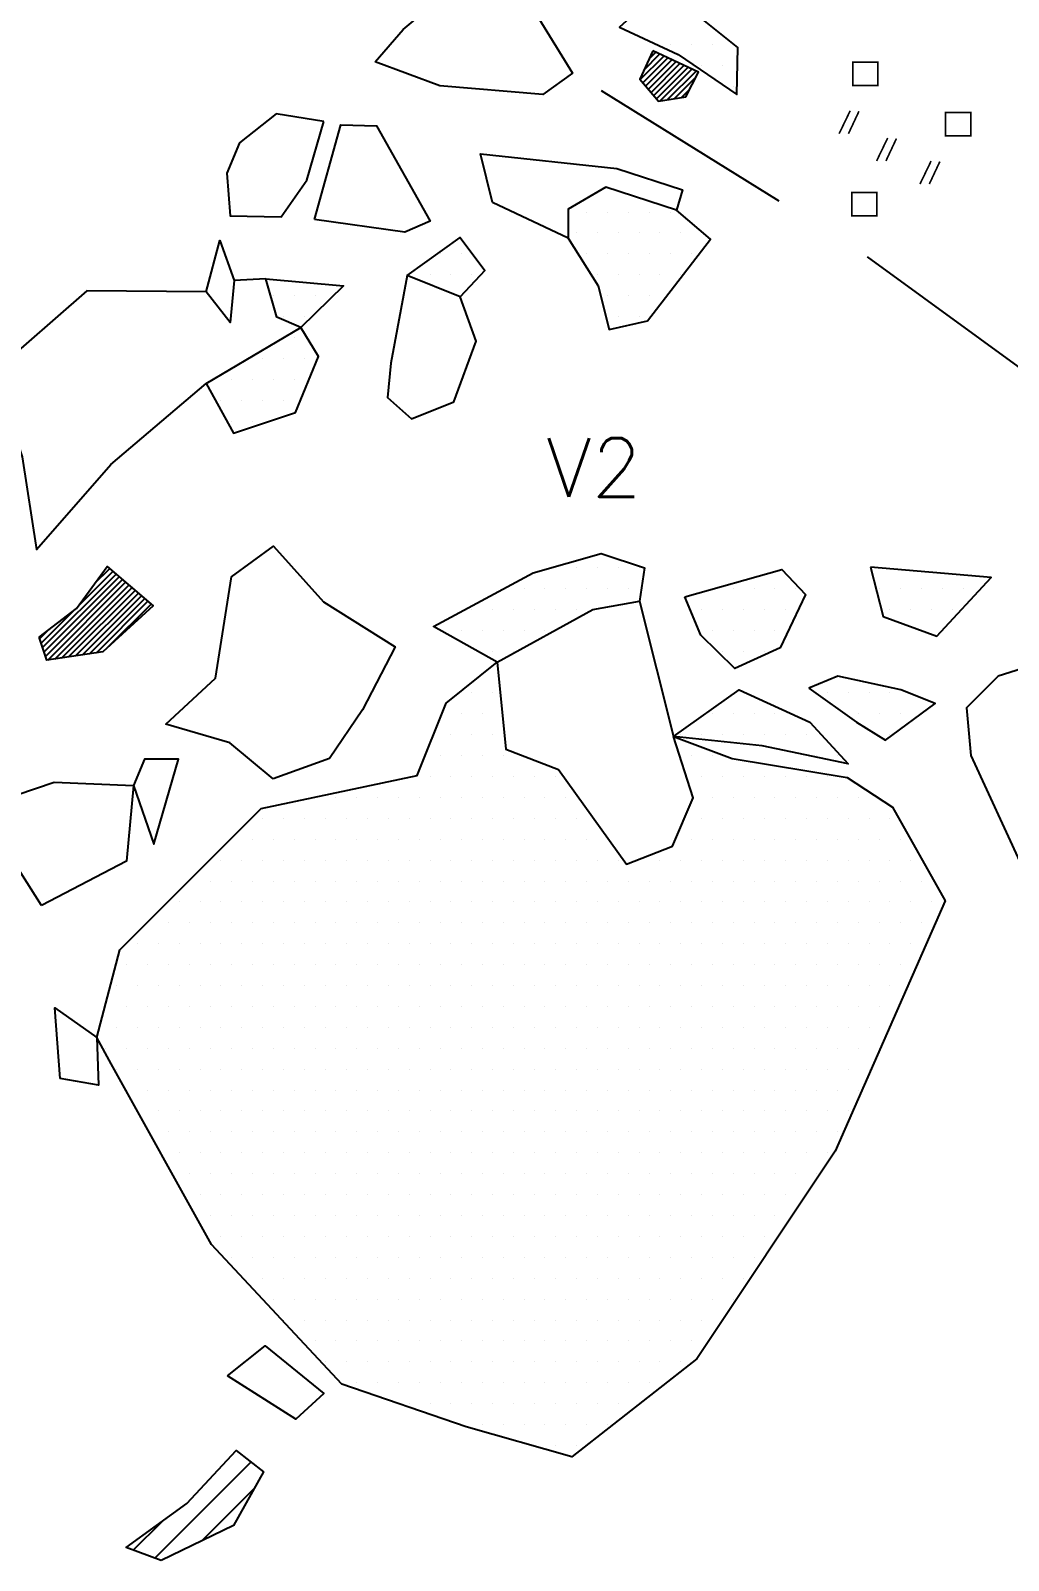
# Model space of a CAD drawing. Header units: metres. Extents: x 383 to 538, y -1922 to -1510.
# Drawn here: x 426.7 to 485.2, y -1920.6 to -1829.1 of the extents above; entities that cross this region are included whole.
import ezdxf

# ---------------------------------------------------------------- set-up
doc = ezdxf.new("R2010")
doc.units = ezdxf.units.M
doc.header["$LTSCALE"] = 25
doc.header["$MEASUREMENT"] = 0
doc.linetypes.add('GESTRICHELT', pattern=[0.75, 0.5, -0.25])
doc.layers.get('0').update_dxf_attribs({"linetype": 'CONTINUOUS'})
for name, color, linetype in [('BEFUND_UNSICHER', 1, 'GESTRICHELT'), ('BEFUNDSCHRAFF', 1, 'CONTINUOUS'), ('FEUER', 1, 'CONTINUOUS'), ('KNOCHEN', 2, 'CONTINUOUS'), ('KNOCHENSCHRAFF', 2, 'CONTINUOUS'), ('STEINE', 4, 'CONTINUOUS'), ('STEINESCHRAFF', 4, 'CONTINUOUS')]:
    doc.layers.add(name, color=color, linetype=linetype)
doc.styles.get("Standard").update_dxf_attribs({"font": 'txt.shx'})

# ---------------------------------------------------------------- blocks, each defined once
blk = doc.blocks.new('*X1')
at = {"color": 0}
for p, q in [((463.721, -1830.841), (464.113, -1830.448)), ((463.195, -1832.074), (464.596, -1830.672)), ((463.357, -1832.265), (464.838, -1830.784)), ((463.425, -1831.49), (464.355, -1830.56)), ((463.519, -1832.457), (465.079, -1830.896)), ((463.681, -1832.648), (465.321, -1831.008)), ((463.843, -1832.84), (465.562, -1831.12)), ((464.005, -1833.032), (465.804, -1831.232)), ((464.167, -1833.223), (466.046, -1831.344)), ((464.388, -1833.356), (466.287, -1831.456)), ((464.806, -1833.291), (466.529, -1831.568)), ((465.225, -1833.225), (466.552, -1831.898)), ((465.644, -1833.16), (466.172, -1832.632)), ((429.613, -1863.535), (431.662, -1861.485)), ((430.597, -1862.197), (431.471, -1861.322)), ((427.459, -1866.042), (431.853, -1861.648)), ((427.547, -1866.308), (432.044, -1861.811)), ((427.635, -1866.573), (432.235, -1861.973)), ((427.771, -1866.791), (432.425, -1862.136)), ((428.187, -1866.728), (432.616, -1862.299)), ((428.603, -1866.665), (432.807, -1862.462)), ((429.02, -1866.602), (432.998, -1862.624)), ((429.436, -1866.54), (433.189, -1862.787)), ((429.853, -1866.477), (433.379, -1862.95)), ((430.269, -1866.414), (433.57, -1863.113)), ((430.685, -1866.351), (433.761, -1863.275)), ((427.37, -1865.777), (429.309, -1863.838)), ((431.37, -1866.02), (433.952, -1863.438)), ((427.282, -1865.512), (427.76, -1865.033))]:
    blk.add_line(p, q, dxfattribs=at)
blk = doc.blocks.new('HK')
at = {"layer": 'FEUER', "const_width": 0.1}
for points in [[(-0.662, -1.372), (0, 0)], [(0.523, -0.033), (-0.105, -1.372)]]:
    blk.add_lwpolyline(points, dxfattribs=at)
blk = doc.blocks.new('RL')
at = {"layer": 'FEUER', "const_width": 0.1}
blk.add_lwpolyline([(0, -1.4), (0, 0), (1.5, 0), (1.5, -1.4), (0, -1.4)], dxfattribs=at)
blk = doc.blocks.new('*X4')
at = {"color": 0}
for p, q in [((434.178, -1920.488), (439.917, -1914.749)), ((436.979, -1919.454), (440.114, -1916.319)), ((432.884, -1920.014), (434.608, -1918.29))]:
    blk.add_line(p, q, dxfattribs=at)
blk = doc.blocks.new('*X6')
at = {"color": 0}
for p, q in [((465, -1830), (465, -1830)), ((466.25, -1830), (466.25, -1830)), ((467.5, -1830), (467.5, -1830)), ((468.75, -1830), (468.75, -1830)), ((466.875, -1831.25), (466.875, -1831.25)), ((468.125, -1831.25), (468.125, -1831.25)), ((468.75, -1832.5), (468.75, -1832.5)), ((460, -1840), (460, -1840)), ((461.25, -1840), (461.25, -1840)), ((462.5, -1840), (462.5, -1840)), ((463.75, -1840), (463.75, -1840)), ((465, -1840), (465, -1840)), ((459.375, -1841.25), (459.375, -1841.25)), ((460.625, -1841.25), (460.625, -1841.25)), ((461.875, -1841.25), (461.875, -1841.25)), ((463.125, -1841.25), (463.125, -1841.25)), ((464.375, -1841.25), (464.375, -1841.25)), ((465.625, -1841.25), (465.625, -1841.25)), ((466.875, -1841.25), (466.875, -1841.25)), ((451.25, -1842.5), (451.25, -1842.5)), ((452.5, -1842.5), (452.5, -1842.5)), ((460, -1842.5), (460, -1842.5)), ((461.25, -1842.5), (461.25, -1842.5)), ((462.5, -1842.5), (462.5, -1842.5)), ((463.75, -1842.5), (463.75, -1842.5)), ((465, -1842.5), (465, -1842.5)), ((466.25, -1842.5), (466.25, -1842.5)), ((449.375, -1843.75), (449.375, -1843.75)), ((450.625, -1843.75), (450.625, -1843.75)), ((451.875, -1843.75), (451.875, -1843.75)), ((453.125, -1843.75), (453.125, -1843.75)), ((460.625, -1843.75), (460.625, -1843.75)), ((461.875, -1843.75), (461.875, -1843.75)), ((463.125, -1843.75), (463.125, -1843.75)), ((464.375, -1843.75), (464.375, -1843.75)), ((465.625, -1843.75), (465.625, -1843.75)), ((441.25, -1845), (441.25, -1845)), ((442.5, -1845), (442.5, -1845)), ((443.75, -1845), (443.75, -1845)), ((461.25, -1845), (461.25, -1845)), ((462.5, -1845), (462.5, -1845)), ((463.75, -1845), (463.75, -1845)), ((441.875, -1846.25), (441.875, -1846.25)), ((443.125, -1846.25), (443.125, -1846.25)), ((461.875, -1846.25), (461.875, -1846.25)), ((463.125, -1846.25), (463.125, -1846.25)), ((442.5, -1847.5), (442.5, -1847.5)), ((440.625, -1848.75), (440.625, -1848.75)), ((441.875, -1848.75), (441.875, -1848.75)), ((443.125, -1848.75), (443.125, -1848.75)), ((438.75, -1850), (438.75, -1850)), ((440, -1850), (440, -1850)), ((441.25, -1850), (441.25, -1850)), ((442.5, -1850), (442.5, -1850)), ((438.125, -1851.25), (438.125, -1851.25)), ((439.375, -1851.25), (439.375, -1851.25)), ((440.625, -1851.25), (440.625, -1851.25)), ((441.875, -1851.25), (441.875, -1851.25)), ((438.75, -1852.5), (438.75, -1852.5)), ((440, -1852.5), (440, -1852.5)), ((458.125, -1861.25), (458.125, -1861.25)), ((459.375, -1861.25), (459.375, -1861.25)), ((460.625, -1861.25), (460.625, -1861.25)), ((461.875, -1861.25), (461.875, -1861.25)), ((463.125, -1861.25), (463.125, -1861.25)), ((456.25, -1862.5), (456.25, -1862.5)), ((457.5, -1862.5), (457.5, -1862.5)), ((458.75, -1862.5), (458.75, -1862.5)), ((460, -1862.5), (460, -1862.5)), ((461.25, -1862.5), (461.25, -1862.5)), ((462.5, -1862.5), (462.5, -1862.5)), ((468.75, -1862.5), (468.75, -1862.5)), ((470, -1862.5), (470, -1862.5)), ((471.25, -1862.5), (471.25, -1862.5)), ((472.5, -1862.5), (472.5, -1862.5)), ((477.5, -1862.5), (477.5, -1862.5)), ((478.75, -1862.5), (478.75, -1862.5)), ((480, -1862.5), (480, -1862.5)), ((481.25, -1862.5), (481.25, -1862.5)), ((482.5, -1862.5), (482.5, -1862.5)), ((453.125, -1863.75), (453.125, -1863.75)), ((454.375, -1863.75), (454.375, -1863.75)), ((455.625, -1863.75), (455.625, -1863.75)), ((456.875, -1863.75), (456.875, -1863.75)), ((458.125, -1863.75), (458.125, -1863.75)), ((459.375, -1863.75), (459.375, -1863.75)), ((466.875, -1863.75), (466.875, -1863.75)), ((468.125, -1863.75), (468.125, -1863.75)), ((469.375, -1863.75), (469.375, -1863.75)), ((470.625, -1863.75), (470.625, -1863.75)), ((471.875, -1863.75), (471.875, -1863.75)), ((478.125, -1863.75), (478.125, -1863.75)), ((479.375, -1863.75), (479.375, -1863.75)), ((480.625, -1863.75), (480.625, -1863.75)), ((481.875, -1863.75), (481.875, -1863.75)), ((451.25, -1865), (451.25, -1865)), ((452.5, -1865), (452.5, -1865)), ((453.75, -1865), (453.75, -1865)), ((455, -1865), (455, -1865)), ((456.25, -1865), (456.25, -1865)), ((457.5, -1865), (457.5, -1865)), ((467.5, -1865), (467.5, -1865)), ((468.75, -1865), (468.75, -1865)), ((470, -1865), (470, -1865)), ((471.25, -1865), (471.25, -1865)), ((480, -1865), (480, -1865)), ((481.25, -1865), (481.25, -1865)), ((454.375, -1866.25), (454.375, -1866.25)), ((455.625, -1866.25), (455.625, -1866.25)), ((468.125, -1866.25), (468.125, -1866.25)), ((469.375, -1866.25), (469.375, -1866.25)), ((470.625, -1866.25), (470.625, -1866.25)), ((453.125, -1868.75), (453.125, -1868.75)), ((454.375, -1868.75), (454.375, -1868.75)), ((469.375, -1868.75), (469.375, -1868.75)), ((474.375, -1868.75), (474.375, -1868.75)), ((475.625, -1868.75), (475.625, -1868.75)), ((476.875, -1868.75), (476.875, -1868.75)), ((478.125, -1868.75), (478.125, -1868.75)), ((452.5, -1870), (452.5, -1870)), ((453.75, -1870), (453.75, -1870)), ((467.5, -1870), (467.5, -1870)), ((468.75, -1870), (468.75, -1870)), ((470, -1870), (470, -1870)), ((471.25, -1870), (471.25, -1870)), ((476.25, -1870), (476.25, -1870)), ((477.5, -1870), (477.5, -1870)), ((478.75, -1870), (478.75, -1870)), ((451.875, -1871.25), (451.875, -1871.25)), ((453.125, -1871.25), (453.125, -1871.25)), ((454.375, -1871.25), (454.375, -1871.25)), ((465.625, -1871.25), (465.625, -1871.25)), ((466.875, -1871.25), (466.875, -1871.25)), ((468.125, -1871.25), (468.125, -1871.25)), ((469.375, -1871.25), (469.375, -1871.25)), ((470.625, -1871.25), (470.625, -1871.25)), ((471.875, -1871.25), (471.875, -1871.25)), ((473.125, -1871.25), (473.125, -1871.25)), ((478.125, -1871.25), (478.125, -1871.25)), ((451.25, -1872.5), (451.25, -1872.5)), ((452.5, -1872.5), (452.5, -1872.5)), ((453.75, -1872.5), (453.75, -1872.5)), ((455, -1872.5), (455, -1872.5)), ((466.25, -1872.5), (466.25, -1872.5)), ((467.5, -1872.5), (467.5, -1872.5)), ((473.75, -1872.5), (473.75, -1872.5)), ((475, -1872.5), (475, -1872.5)), ((450.625, -1873.75), (450.625, -1873.75)), ((451.875, -1873.75), (451.875, -1873.75)), ((453.125, -1873.75), (453.125, -1873.75)), ((454.375, -1873.75), (454.375, -1873.75)), ((455.625, -1873.75), (455.625, -1873.75)), ((456.875, -1873.75), (456.875, -1873.75)), ((458.125, -1873.75), (458.125, -1873.75)), ((466.875, -1873.75), (466.875, -1873.75)), ((468.125, -1873.75), (468.125, -1873.75)), ((469.375, -1873.75), (469.375, -1873.75)), ((470.625, -1873.75), (470.625, -1873.75)), ((471.875, -1873.75), (471.875, -1873.75)), ((473.125, -1873.75), (473.125, -1873.75)), ((474.375, -1873.75), (474.375, -1873.75)), ((443.75, -1875), (443.75, -1875)), ((445, -1875), (445, -1875)), ((446.25, -1875), (446.25, -1875)), ((447.5, -1875), (447.5, -1875)), ((448.75, -1875), (448.75, -1875)), ((450, -1875), (450, -1875)), ((451.25, -1875), (451.25, -1875)), ((452.5, -1875), (452.5, -1875)), ((453.75, -1875), (453.75, -1875)), ((455, -1875), (455, -1875)), ((456.25, -1875), (456.25, -1875)), ((457.5, -1875), (457.5, -1875)), ((458.75, -1875), (458.75, -1875)), ((467.5, -1875), (467.5, -1875)), ((468.75, -1875), (468.75, -1875)), ((470, -1875), (470, -1875)), ((471.25, -1875), (471.25, -1875)), ((472.5, -1875), (472.5, -1875)), ((473.75, -1875), (473.75, -1875)), ((475, -1875), (475, -1875)), ((476.25, -1875), (476.25, -1875)), ((440.625, -1876.25), (440.625, -1876.25)), ((441.875, -1876.25), (441.875, -1876.25)), ((443.125, -1876.25), (443.125, -1876.25)), ((444.375, -1876.25), (444.375, -1876.25)), ((445.625, -1876.25), (445.625, -1876.25)), ((446.875, -1876.25), (446.875, -1876.25)), ((448.125, -1876.25), (448.125, -1876.25)), ((449.375, -1876.25), (449.375, -1876.25)), ((450.625, -1876.25), (450.625, -1876.25)), ((451.875, -1876.25), (451.875, -1876.25)), ((453.125, -1876.25), (453.125, -1876.25)), ((454.375, -1876.25), (454.375, -1876.25)), ((455.625, -1876.25), (455.625, -1876.25)), ((456.875, -1876.25), (456.875, -1876.25)), ((458.125, -1876.25), (458.125, -1876.25)), ((459.375, -1876.25), (459.375, -1876.25)), ((466.875, -1876.25), (466.875, -1876.25)), ((468.125, -1876.25), (468.125, -1876.25)), ((469.375, -1876.25), (469.375, -1876.25)), ((470.625, -1876.25), (470.625, -1876.25)), ((471.875, -1876.25), (471.875, -1876.25)), ((473.125, -1876.25), (473.125, -1876.25)), ((474.375, -1876.25), (474.375, -1876.25)), ((475.625, -1876.25), (475.625, -1876.25)), ((476.875, -1876.25), (476.875, -1876.25)), ((478.125, -1876.25), (478.125, -1876.25)), ((438.75, -1877.5), (438.75, -1877.5)), ((440, -1877.5), (440, -1877.5)), ((441.25, -1877.5), (441.25, -1877.5)), ((442.5, -1877.5), (442.5, -1877.5)), ((443.75, -1877.5), (443.75, -1877.5)), ((445, -1877.5), (445, -1877.5)), ((446.25, -1877.5), (446.25, -1877.5)), ((447.5, -1877.5), (447.5, -1877.5)), ((448.75, -1877.5), (448.75, -1877.5)), ((450, -1877.5), (450, -1877.5)), ((451.25, -1877.5), (451.25, -1877.5)), ((452.5, -1877.5), (452.5, -1877.5)), ((453.75, -1877.5), (453.75, -1877.5)), ((455, -1877.5), (455, -1877.5)), ((456.25, -1877.5), (456.25, -1877.5)), ((457.5, -1877.5), (457.5, -1877.5)), ((458.75, -1877.5), (458.75, -1877.5)), ((460, -1877.5), (460, -1877.5)), ((461.25, -1877.5), (461.25, -1877.5)), ((466.25, -1877.5), (466.25, -1877.5)), ((467.5, -1877.5), (467.5, -1877.5)), ((468.75, -1877.5), (468.75, -1877.5)), ((470, -1877.5), (470, -1877.5)), ((471.25, -1877.5), (471.25, -1877.5)), ((472.5, -1877.5), (472.5, -1877.5)), ((473.75, -1877.5), (473.75, -1877.5)), ((475, -1877.5), (475, -1877.5)), ((476.25, -1877.5), (476.25, -1877.5)), ((477.5, -1877.5), (477.5, -1877.5)), ((478.75, -1877.5), (478.75, -1877.5)), ((438.125, -1878.75), (438.125, -1878.75)), ((439.375, -1878.75), (439.375, -1878.75)), ((440.625, -1878.75), (440.625, -1878.75)), ((441.875, -1878.75), (441.875, -1878.75)), ((443.125, -1878.75), (443.125, -1878.75)), ((444.375, -1878.75), (444.375, -1878.75)), ((445.625, -1878.75), (445.625, -1878.75)), ((446.875, -1878.75), (446.875, -1878.75)), ((448.125, -1878.75), (448.125, -1878.75)), ((449.375, -1878.75), (449.375, -1878.75)), ((450.625, -1878.75), (450.625, -1878.75)), ((451.875, -1878.75), (451.875, -1878.75)), ((453.125, -1878.75), (453.125, -1878.75)), ((454.375, -1878.75), (454.375, -1878.75)), ((455.625, -1878.75), (455.625, -1878.75)), ((456.875, -1878.75), (456.875, -1878.75)), ((458.125, -1878.75), (458.125, -1878.75)), ((459.375, -1878.75), (459.375, -1878.75)), ((460.625, -1878.75), (460.625, -1878.75)), ((461.875, -1878.75), (461.875, -1878.75)), ((463.125, -1878.75), (463.125, -1878.75)), ((464.375, -1878.75), (464.375, -1878.75)), ((465.625, -1878.75), (465.625, -1878.75)), ((466.875, -1878.75), (466.875, -1878.75)), ((468.125, -1878.75), (468.125, -1878.75)), ((469.375, -1878.75), (469.375, -1878.75)), ((470.625, -1878.75), (470.625, -1878.75)), ((471.875, -1878.75), (471.875, -1878.75)), ((473.125, -1878.75), (473.125, -1878.75)), ((474.375, -1878.75), (474.375, -1878.75)), ((475.625, -1878.75), (475.625, -1878.75)), ((476.875, -1878.75), (476.875, -1878.75)), ((478.125, -1878.75), (478.125, -1878.75)), ((479.375, -1878.75), (479.375, -1878.75)), ((436.25, -1880), (436.25, -1880)), ((437.5, -1880), (437.5, -1880)), ((438.75, -1880), (438.75, -1880)), ((440, -1880), (440, -1880)), ((441.25, -1880), (441.25, -1880)), ((442.5, -1880), (442.5, -1880)), ((443.75, -1880), (443.75, -1880)), ((445, -1880), (445, -1880)), ((446.25, -1880), (446.25, -1880)), ((447.5, -1880), (447.5, -1880)), ((448.75, -1880), (448.75, -1880)), ((450, -1880), (450, -1880)), ((451.25, -1880), (451.25, -1880)), ((452.5, -1880), (452.5, -1880)), ((453.75, -1880), (453.75, -1880)), ((455, -1880), (455, -1880)), ((456.25, -1880), (456.25, -1880)), ((457.5, -1880), (457.5, -1880)), ((458.75, -1880), (458.75, -1880)), ((460, -1880), (460, -1880)), ((461.25, -1880), (461.25, -1880)), ((462.5, -1880), (462.5, -1880)), ((463.75, -1880), (463.75, -1880)), ((465, -1880), (465, -1880)), ((466.25, -1880), (466.25, -1880)), ((467.5, -1880), (467.5, -1880)), ((468.75, -1880), (468.75, -1880)), ((470, -1880), (470, -1880)), ((471.25, -1880), (471.25, -1880)), ((472.5, -1880), (472.5, -1880)), ((473.75, -1880), (473.75, -1880)), ((475, -1880), (475, -1880)), ((476.25, -1880), (476.25, -1880)), ((477.5, -1880), (477.5, -1880)), ((478.75, -1880), (478.75, -1880)), ((480, -1880), (480, -1880)), ((435.625, -1881.25), (435.625, -1881.25)), ((436.875, -1881.25), (436.875, -1881.25)), ((438.125, -1881.25), (438.125, -1881.25)), ((439.375, -1881.25), (439.375, -1881.25)), ((440.625, -1881.25), (440.625, -1881.25)), ((441.875, -1881.25), (441.875, -1881.25)), ((443.125, -1881.25), (443.125, -1881.25)), ((444.375, -1881.25), (444.375, -1881.25)), ((445.625, -1881.25), (445.625, -1881.25)), ((446.875, -1881.25), (446.875, -1881.25)), ((448.125, -1881.25), (448.125, -1881.25)), ((449.375, -1881.25), (449.375, -1881.25)), ((450.625, -1881.25), (450.625, -1881.25)), ((451.875, -1881.25), (451.875, -1881.25)), ((453.125, -1881.25), (453.125, -1881.25)), ((454.375, -1881.25), (454.375, -1881.25)), ((455.625, -1881.25), (455.625, -1881.25)), ((456.875, -1881.25), (456.875, -1881.25)), ((458.125, -1881.25), (458.125, -1881.25)), ((459.375, -1881.25), (459.375, -1881.25)), ((460.625, -1881.25), (460.625, -1881.25)), ((461.875, -1881.25), (461.875, -1881.25)), ((463.125, -1881.25), (463.125, -1881.25)), ((464.375, -1881.25), (464.375, -1881.25)), ((465.625, -1881.25), (465.625, -1881.25)), ((466.875, -1881.25), (466.875, -1881.25)), ((468.125, -1881.25), (468.125, -1881.25)), ((469.375, -1881.25), (469.375, -1881.25)), ((470.625, -1881.25), (470.625, -1881.25)), ((471.875, -1881.25), (471.875, -1881.25)), ((473.125, -1881.25), (473.125, -1881.25)), ((474.375, -1881.25), (474.375, -1881.25)), ((475.625, -1881.25), (475.625, -1881.25)), ((476.875, -1881.25), (476.875, -1881.25)), ((478.125, -1881.25), (478.125, -1881.25)), ((479.375, -1881.25), (479.375, -1881.25)), ((480.625, -1881.25), (480.625, -1881.25)), ((433.75, -1882.5), (433.75, -1882.5)), ((435, -1882.5), (435, -1882.5)), ((436.25, -1882.5), (436.25, -1882.5)), ((437.5, -1882.5), (437.5, -1882.5)), ((438.75, -1882.5), (438.75, -1882.5)), ((440, -1882.5), (440, -1882.5)), ((441.25, -1882.5), (441.25, -1882.5)), ((442.5, -1882.5), (442.5, -1882.5)), ((443.75, -1882.5), (443.75, -1882.5)), ((445, -1882.5), (445, -1882.5)), ((446.25, -1882.5), (446.25, -1882.5)), ((447.5, -1882.5), (447.5, -1882.5)), ((448.75, -1882.5), (448.75, -1882.5)), ((450, -1882.5), (450, -1882.5)), ((451.25, -1882.5), (451.25, -1882.5)), ((452.5, -1882.5), (452.5, -1882.5)), ((453.75, -1882.5), (453.75, -1882.5)), ((455, -1882.5), (455, -1882.5)), ((456.25, -1882.5), (456.25, -1882.5)), ((457.5, -1882.5), (457.5, -1882.5)), ((458.75, -1882.5), (458.75, -1882.5)), ((460, -1882.5), (460, -1882.5)), ((461.25, -1882.5), (461.25, -1882.5)), ((462.5, -1882.5), (462.5, -1882.5)), ((463.75, -1882.5), (463.75, -1882.5)), ((465, -1882.5), (465, -1882.5)), ((466.25, -1882.5), (466.25, -1882.5)), ((467.5, -1882.5), (467.5, -1882.5)), ((468.75, -1882.5), (468.75, -1882.5)), ((470, -1882.5), (470, -1882.5)), ((471.25, -1882.5), (471.25, -1882.5)), ((472.5, -1882.5), (472.5, -1882.5)), ((473.75, -1882.5), (473.75, -1882.5)), ((475, -1882.5), (475, -1882.5)), ((476.25, -1882.5), (476.25, -1882.5)), ((477.5, -1882.5), (477.5, -1882.5)), ((478.75, -1882.5), (478.75, -1882.5)), ((480, -1882.5), (480, -1882.5)), ((433.125, -1883.75), (433.125, -1883.75)), ((434.375, -1883.75), (434.375, -1883.75)), ((435.625, -1883.75), (435.625, -1883.75)), ((436.875, -1883.75), (436.875, -1883.75)), ((438.125, -1883.75), (438.125, -1883.75)), ((439.375, -1883.75), (439.375, -1883.75)), ((440.625, -1883.75), (440.625, -1883.75)), ((441.875, -1883.75), (441.875, -1883.75)), ((443.125, -1883.75), (443.125, -1883.75)), ((444.375, -1883.75), (444.375, -1883.75)), ((445.625, -1883.75), (445.625, -1883.75)), ((446.875, -1883.75), (446.875, -1883.75)), ((448.125, -1883.75), (448.125, -1883.75)), ((449.375, -1883.75), (449.375, -1883.75)), ((450.625, -1883.75), (450.625, -1883.75)), ((451.875, -1883.75), (451.875, -1883.75)), ((453.125, -1883.75), (453.125, -1883.75)), ((454.375, -1883.75), (454.375, -1883.75)), ((455.625, -1883.75), (455.625, -1883.75)), ((456.875, -1883.75), (456.875, -1883.75)), ((458.125, -1883.75), (458.125, -1883.75)), ((459.375, -1883.75), (459.375, -1883.75)), ((460.625, -1883.75), (460.625, -1883.75)), ((461.875, -1883.75), (461.875, -1883.75)), ((463.125, -1883.75), (463.125, -1883.75)), ((464.375, -1883.75), (464.375, -1883.75)), ((465.625, -1883.75), (465.625, -1883.75)), ((466.875, -1883.75), (466.875, -1883.75)), ((468.125, -1883.75), (468.125, -1883.75)), ((469.375, -1883.75), (469.375, -1883.75)), ((470.625, -1883.75), (470.625, -1883.75)), ((471.875, -1883.75), (471.875, -1883.75)), ((473.125, -1883.75), (473.125, -1883.75)), ((474.375, -1883.75), (474.375, -1883.75)), ((475.625, -1883.75), (475.625, -1883.75)), ((476.875, -1883.75), (476.875, -1883.75)), ((478.125, -1883.75), (478.125, -1883.75)), ((479.375, -1883.75), (479.375, -1883.75)), ((432.5, -1885), (432.5, -1885)), ((433.75, -1885), (433.75, -1885)), ((435, -1885), (435, -1885)), ((436.25, -1885), (436.25, -1885)), ((437.5, -1885), (437.5, -1885)), ((438.75, -1885), (438.75, -1885)), ((440, -1885), (440, -1885)), ((441.25, -1885), (441.25, -1885)), ((442.5, -1885), (442.5, -1885)), ((443.75, -1885), (443.75, -1885)), ((445, -1885), (445, -1885)), ((446.25, -1885), (446.25, -1885)), ((447.5, -1885), (447.5, -1885)), ((448.75, -1885), (448.75, -1885)), ((450, -1885), (450, -1885)), ((451.25, -1885), (451.25, -1885)), ((452.5, -1885), (452.5, -1885)), ((453.75, -1885), (453.75, -1885)), ((455, -1885), (455, -1885)), ((456.25, -1885), (456.25, -1885)), ((457.5, -1885), (457.5, -1885)), ((458.75, -1885), (458.75, -1885)), ((460, -1885), (460, -1885)), ((461.25, -1885), (461.25, -1885)), ((462.5, -1885), (462.5, -1885)), ((463.75, -1885), (463.75, -1885)), ((465, -1885), (465, -1885)), ((466.25, -1885), (466.25, -1885)), ((467.5, -1885), (467.5, -1885)), ((468.75, -1885), (468.75, -1885)), ((470, -1885), (470, -1885)), ((471.25, -1885), (471.25, -1885)), ((472.5, -1885), (472.5, -1885)), ((473.75, -1885), (473.75, -1885)), ((475, -1885), (475, -1885)), ((476.25, -1885), (476.25, -1885)), ((477.5, -1885), (477.5, -1885)), ((478.75, -1885), (478.75, -1885)), ((431.875, -1886.25), (431.875, -1886.25)), ((433.125, -1886.25), (433.125, -1886.25)), ((434.375, -1886.25), (434.375, -1886.25)), ((435.625, -1886.25), (435.625, -1886.25)), ((436.875, -1886.25), (436.875, -1886.25)), ((438.125, -1886.25), (438.125, -1886.25)), ((439.375, -1886.25), (439.375, -1886.25)), ((440.625, -1886.25), (440.625, -1886.25)), ((441.875, -1886.25), (441.875, -1886.25)), ((443.125, -1886.25), (443.125, -1886.25)), ((444.375, -1886.25), (444.375, -1886.25)), ((445.625, -1886.25), (445.625, -1886.25)), ((446.875, -1886.25), (446.875, -1886.25)), ((448.125, -1886.25), (448.125, -1886.25)), ((449.375, -1886.25), (449.375, -1886.25)), ((450.625, -1886.25), (450.625, -1886.25)), ((451.875, -1886.25), (451.875, -1886.25)), ((453.125, -1886.25), (453.125, -1886.25)), ((454.375, -1886.25), (454.375, -1886.25)), ((455.625, -1886.25), (455.625, -1886.25)), ((456.875, -1886.25), (456.875, -1886.25)), ((458.125, -1886.25), (458.125, -1886.25)), ((459.375, -1886.25), (459.375, -1886.25)), ((460.625, -1886.25), (460.625, -1886.25)), ((461.875, -1886.25), (461.875, -1886.25)), ((463.125, -1886.25), (463.125, -1886.25)), ((464.375, -1886.25), (464.375, -1886.25)), ((465.625, -1886.25), (465.625, -1886.25)), ((466.875, -1886.25), (466.875, -1886.25)), ((468.125, -1886.25), (468.125, -1886.25)), ((469.375, -1886.25), (469.375, -1886.25)), ((470.625, -1886.25), (470.625, -1886.25)), ((471.875, -1886.25), (471.875, -1886.25)), ((473.125, -1886.25), (473.125, -1886.25)), ((474.375, -1886.25), (474.375, -1886.25)), ((475.625, -1886.25), (475.625, -1886.25)), ((476.875, -1886.25), (476.875, -1886.25)), ((478.125, -1886.25), (478.125, -1886.25)), ((431.25, -1887.5), (431.25, -1887.5)), ((432.5, -1887.5), (432.5, -1887.5)), ((433.75, -1887.5), (433.75, -1887.5)), ((435, -1887.5), (435, -1887.5)), ((436.25, -1887.5), (436.25, -1887.5)), ((437.5, -1887.5), (437.5, -1887.5)), ((438.75, -1887.5), (438.75, -1887.5)), ((440, -1887.5), (440, -1887.5)), ((441.25, -1887.5), (441.25, -1887.5)), ((442.5, -1887.5), (442.5, -1887.5)), ((443.75, -1887.5), (443.75, -1887.5)), ((445, -1887.5), (445, -1887.5)), ((446.25, -1887.5), (446.25, -1887.5)), ((447.5, -1887.5), (447.5, -1887.5)), ((448.75, -1887.5), (448.75, -1887.5)), ((450, -1887.5), (450, -1887.5)), ((451.25, -1887.5), (451.25, -1887.5)), ((452.5, -1887.5), (452.5, -1887.5)), ((453.75, -1887.5), (453.75, -1887.5)), ((455, -1887.5), (455, -1887.5)), ((456.25, -1887.5), (456.25, -1887.5)), ((457.5, -1887.5), (457.5, -1887.5)), ((458.75, -1887.5), (458.75, -1887.5)), ((460, -1887.5), (460, -1887.5)), ((461.25, -1887.5), (461.25, -1887.5)), ((462.5, -1887.5), (462.5, -1887.5)), ((463.75, -1887.5), (463.75, -1887.5)), ((465, -1887.5), (465, -1887.5)), ((466.25, -1887.5), (466.25, -1887.5)), ((467.5, -1887.5), (467.5, -1887.5)), ((468.75, -1887.5), (468.75, -1887.5)), ((470, -1887.5), (470, -1887.5)), ((471.25, -1887.5), (471.25, -1887.5)), ((472.5, -1887.5), (472.5, -1887.5)), ((473.75, -1887.5), (473.75, -1887.5)), ((475, -1887.5), (475, -1887.5)), ((476.25, -1887.5), (476.25, -1887.5)), ((477.5, -1887.5), (477.5, -1887.5)), ((431.875, -1888.75), (431.875, -1888.75)), ((433.125, -1888.75), (433.125, -1888.75)), ((434.375, -1888.75), (434.375, -1888.75)), ((435.625, -1888.75), (435.625, -1888.75)), ((436.875, -1888.75), (436.875, -1888.75)), ((438.125, -1888.75), (438.125, -1888.75)), ((439.375, -1888.75), (439.375, -1888.75)), ((440.625, -1888.75), (440.625, -1888.75)), ((441.875, -1888.75), (441.875, -1888.75)), ((443.125, -1888.75), (443.125, -1888.75)), ((444.375, -1888.75), (444.375, -1888.75)), ((445.625, -1888.75), (445.625, -1888.75)), ((446.875, -1888.75), (446.875, -1888.75)), ((448.125, -1888.75), (448.125, -1888.75)), ((449.375, -1888.75), (449.375, -1888.75)), ((450.625, -1888.75), (450.625, -1888.75)), ((451.875, -1888.75), (451.875, -1888.75)), ((453.125, -1888.75), (453.125, -1888.75)), ((454.375, -1888.75), (454.375, -1888.75)), ((455.625, -1888.75), (455.625, -1888.75)), ((456.875, -1888.75), (456.875, -1888.75)), ((458.125, -1888.75), (458.125, -1888.75)), ((459.375, -1888.75), (459.375, -1888.75)), ((460.625, -1888.75), (460.625, -1888.75)), ((461.875, -1888.75), (461.875, -1888.75)), ((463.125, -1888.75), (463.125, -1888.75)), ((464.375, -1888.75), (464.375, -1888.75)), ((465.625, -1888.75), (465.625, -1888.75)), ((466.875, -1888.75), (466.875, -1888.75)), ((468.125, -1888.75), (468.125, -1888.75)), ((469.375, -1888.75), (469.375, -1888.75)), ((470.625, -1888.75), (470.625, -1888.75)), ((471.875, -1888.75), (471.875, -1888.75)), ((473.125, -1888.75), (473.125, -1888.75)), ((474.375, -1888.75), (474.375, -1888.75)), ((475.625, -1888.75), (475.625, -1888.75)), ((476.875, -1888.75), (476.875, -1888.75)), ((431.25, -1890), (431.25, -1890)), ((432.5, -1890), (432.5, -1890)), ((433.75, -1890), (433.75, -1890)), ((435, -1890), (435, -1890)), ((436.25, -1890), (436.25, -1890)), ((437.5, -1890), (437.5, -1890)), ((438.75, -1890), (438.75, -1890)), ((440, -1890), (440, -1890)), ((441.25, -1890), (441.25, -1890)), ((442.5, -1890), (442.5, -1890)), ((443.75, -1890), (443.75, -1890)), ((445, -1890), (445, -1890)), ((446.25, -1890), (446.25, -1890)), ((447.5, -1890), (447.5, -1890)), ((448.75, -1890), (448.75, -1890)), ((450, -1890), (450, -1890)), ((451.25, -1890), (451.25, -1890)), ((452.5, -1890), (452.5, -1890)), ((453.75, -1890), (453.75, -1890)), ((455, -1890), (455, -1890)), ((456.25, -1890), (456.25, -1890)), ((457.5, -1890), (457.5, -1890)), ((458.75, -1890), (458.75, -1890)), ((460, -1890), (460, -1890)), ((461.25, -1890), (461.25, -1890)), ((462.5, -1890), (462.5, -1890)), ((463.75, -1890), (463.75, -1890)), ((465, -1890), (465, -1890)), ((466.25, -1890), (466.25, -1890)), ((467.5, -1890), (467.5, -1890)), ((468.75, -1890), (468.75, -1890)), ((470, -1890), (470, -1890)), ((471.25, -1890), (471.25, -1890)), ((472.5, -1890), (472.5, -1890)), ((473.75, -1890), (473.75, -1890)), ((475, -1890), (475, -1890)), ((476.25, -1890), (476.25, -1890)), ((477.5, -1890), (477.5, -1890)), ((431.875, -1891.25), (431.875, -1891.25)), ((433.125, -1891.25), (433.125, -1891.25)), ((434.375, -1891.25), (434.375, -1891.25)), ((435.625, -1891.25), (435.625, -1891.25)), ((436.875, -1891.25), (436.875, -1891.25)), ((438.125, -1891.25), (438.125, -1891.25)), ((439.375, -1891.25), (439.375, -1891.25)), ((440.625, -1891.25), (440.625, -1891.25)), ((441.875, -1891.25), (441.875, -1891.25)), ((443.125, -1891.25), (443.125, -1891.25)), ((444.375, -1891.25), (444.375, -1891.25)), ((445.625, -1891.25), (445.625, -1891.25)), ((446.875, -1891.25), (446.875, -1891.25)), ((448.125, -1891.25), (448.125, -1891.25)), ((449.375, -1891.25), (449.375, -1891.25)), ((450.625, -1891.25), (450.625, -1891.25)), ((451.875, -1891.25), (451.875, -1891.25)), ((453.125, -1891.25), (453.125, -1891.25)), ((454.375, -1891.25), (454.375, -1891.25)), ((455.625, -1891.25), (455.625, -1891.25)), ((456.875, -1891.25), (456.875, -1891.25)), ((458.125, -1891.25), (458.125, -1891.25)), ((459.375, -1891.25), (459.375, -1891.25)), ((460.625, -1891.25), (460.625, -1891.25)), ((461.875, -1891.25), (461.875, -1891.25)), ((463.125, -1891.25), (463.125, -1891.25)), ((464.375, -1891.25), (464.375, -1891.25)), ((465.625, -1891.25), (465.625, -1891.25)), ((466.875, -1891.25), (466.875, -1891.25)), ((468.125, -1891.25), (468.125, -1891.25)), ((469.375, -1891.25), (469.375, -1891.25)), ((470.625, -1891.25), (470.625, -1891.25)), ((471.875, -1891.25), (471.875, -1891.25)), ((473.125, -1891.25), (473.125, -1891.25)), ((474.375, -1891.25), (474.375, -1891.25)), ((475.625, -1891.25), (475.625, -1891.25)), ((476.875, -1891.25), (476.875, -1891.25)), ((432.5, -1892.5), (432.5, -1892.5)), ((433.75, -1892.5), (433.75, -1892.5)), ((435, -1892.5), (435, -1892.5)), ((436.25, -1892.5), (436.25, -1892.5)), ((437.5, -1892.5), (437.5, -1892.5)), ((438.75, -1892.5), (438.75, -1892.5)), ((440, -1892.5), (440, -1892.5)), ((441.25, -1892.5), (441.25, -1892.5)), ((442.5, -1892.5), (442.5, -1892.5)), ((443.75, -1892.5), (443.75, -1892.5)), ((445, -1892.5), (445, -1892.5)), ((446.25, -1892.5), (446.25, -1892.5)), ((447.5, -1892.5), (447.5, -1892.5)), ((448.75, -1892.5), (448.75, -1892.5)), ((450, -1892.5), (450, -1892.5)), ((451.25, -1892.5), (451.25, -1892.5)), ((452.5, -1892.5), (452.5, -1892.5)), ((453.75, -1892.5), (453.75, -1892.5)), ((455, -1892.5), (455, -1892.5)), ((456.25, -1892.5), (456.25, -1892.5)), ((457.5, -1892.5), (457.5, -1892.5)), ((458.75, -1892.5), (458.75, -1892.5)), ((460, -1892.5), (460, -1892.5)), ((461.25, -1892.5), (461.25, -1892.5)), ((462.5, -1892.5), (462.5, -1892.5)), ((463.75, -1892.5), (463.75, -1892.5)), ((465, -1892.5), (465, -1892.5)), ((466.25, -1892.5), (466.25, -1892.5)), ((467.5, -1892.5), (467.5, -1892.5)), ((468.75, -1892.5), (468.75, -1892.5)), ((470, -1892.5), (470, -1892.5)), ((471.25, -1892.5), (471.25, -1892.5)), ((472.5, -1892.5), (472.5, -1892.5)), ((473.75, -1892.5), (473.75, -1892.5)), ((475, -1892.5), (475, -1892.5)), ((476.25, -1892.5), (476.25, -1892.5)), ((434.375, -1893.75), (434.375, -1893.75)), ((435.625, -1893.75), (435.625, -1893.75)), ((436.875, -1893.75), (436.875, -1893.75)), ((438.125, -1893.75), (438.125, -1893.75)), ((439.375, -1893.75), (439.375, -1893.75)), ((440.625, -1893.75), (440.625, -1893.75)), ((441.875, -1893.75), (441.875, -1893.75)), ((443.125, -1893.75), (443.125, -1893.75)), ((444.375, -1893.75), (444.375, -1893.75)), ((445.625, -1893.75), (445.625, -1893.75)), ((446.875, -1893.75), (446.875, -1893.75)), ((448.125, -1893.75), (448.125, -1893.75)), ((449.375, -1893.75), (449.375, -1893.75)), ((450.625, -1893.75), (450.625, -1893.75)), ((451.875, -1893.75), (451.875, -1893.75)), ((453.125, -1893.75), (453.125, -1893.75)), ((454.375, -1893.75), (454.375, -1893.75)), ((455.625, -1893.75), (455.625, -1893.75)), ((456.875, -1893.75), (456.875, -1893.75)), ((458.125, -1893.75), (458.125, -1893.75)), ((459.375, -1893.75), (459.375, -1893.75)), ((460.625, -1893.75), (460.625, -1893.75)), ((461.875, -1893.75), (461.875, -1893.75)), ((463.125, -1893.75), (463.125, -1893.75)), ((464.375, -1893.75), (464.375, -1893.75)), ((465.625, -1893.75), (465.625, -1893.75)), ((466.875, -1893.75), (466.875, -1893.75)), ((468.125, -1893.75), (468.125, -1893.75)), ((469.375, -1893.75), (469.375, -1893.75)), ((470.625, -1893.75), (470.625, -1893.75)), ((471.875, -1893.75), (471.875, -1893.75)), ((473.125, -1893.75), (473.125, -1893.75)), ((474.375, -1893.75), (474.375, -1893.75)), ((475.625, -1893.75), (475.625, -1893.75)), ((435, -1895), (435, -1895)), ((436.25, -1895), (436.25, -1895)), ((437.5, -1895), (437.5, -1895)), ((438.75, -1895), (438.75, -1895)), ((440, -1895), (440, -1895)), ((441.25, -1895), (441.25, -1895)), ((442.5, -1895), (442.5, -1895)), ((443.75, -1895), (443.75, -1895)), ((445, -1895), (445, -1895)), ((446.25, -1895), (446.25, -1895)), ((447.5, -1895), (447.5, -1895)), ((448.75, -1895), (448.75, -1895)), ((450, -1895), (450, -1895)), ((451.25, -1895), (451.25, -1895)), ((452.5, -1895), (452.5, -1895)), ((453.75, -1895), (453.75, -1895)), ((455, -1895), (455, -1895)), ((456.25, -1895), (456.25, -1895)), ((457.5, -1895), (457.5, -1895)), ((458.75, -1895), (458.75, -1895)), ((460, -1895), (460, -1895)), ((461.25, -1895), (461.25, -1895)), ((462.5, -1895), (462.5, -1895)), ((463.75, -1895), (463.75, -1895)), ((465, -1895), (465, -1895)), ((466.25, -1895), (466.25, -1895)), ((467.5, -1895), (467.5, -1895)), ((468.75, -1895), (468.75, -1895)), ((470, -1895), (470, -1895)), ((471.25, -1895), (471.25, -1895)), ((472.5, -1895), (472.5, -1895)), ((473.75, -1895), (473.75, -1895)), ((475, -1895), (475, -1895)), ((435.625, -1896.25), (435.625, -1896.25)), ((436.875, -1896.25), (436.875, -1896.25)), ((438.125, -1896.25), (438.125, -1896.25)), ((439.375, -1896.25), (439.375, -1896.25)), ((440.625, -1896.25), (440.625, -1896.25)), ((441.875, -1896.25), (441.875, -1896.25)), ((443.125, -1896.25), (443.125, -1896.25)), ((444.375, -1896.25), (444.375, -1896.25)), ((445.625, -1896.25), (445.625, -1896.25)), ((446.875, -1896.25), (446.875, -1896.25)), ((448.125, -1896.25), (448.125, -1896.25)), ((449.375, -1896.25), (449.375, -1896.25)), ((450.625, -1896.25), (450.625, -1896.25)), ((451.875, -1896.25), (451.875, -1896.25)), ((453.125, -1896.25), (453.125, -1896.25)), ((454.375, -1896.25), (454.375, -1896.25)), ((455.625, -1896.25), (455.625, -1896.25)), ((456.875, -1896.25), (456.875, -1896.25)), ((458.125, -1896.25), (458.125, -1896.25)), ((459.375, -1896.25), (459.375, -1896.25)), ((460.625, -1896.25), (460.625, -1896.25)), ((461.875, -1896.25), (461.875, -1896.25)), ((463.125, -1896.25), (463.125, -1896.25)), ((464.375, -1896.25), (464.375, -1896.25)), ((465.625, -1896.25), (465.625, -1896.25)), ((466.875, -1896.25), (466.875, -1896.25)), ((468.125, -1896.25), (468.125, -1896.25)), ((469.375, -1896.25), (469.375, -1896.25)), ((470.625, -1896.25), (470.625, -1896.25)), ((471.875, -1896.25), (471.875, -1896.25)), ((473.125, -1896.25), (473.125, -1896.25)), ((474.375, -1896.25), (474.375, -1896.25)), ((436.25, -1897.5), (436.25, -1897.5)), ((437.5, -1897.5), (437.5, -1897.5)), ((438.75, -1897.5), (438.75, -1897.5)), ((440, -1897.5), (440, -1897.5)), ((441.25, -1897.5), (441.25, -1897.5)), ((442.5, -1897.5), (442.5, -1897.5)), ((443.75, -1897.5), (443.75, -1897.5)), ((445, -1897.5), (445, -1897.5)), ((446.25, -1897.5), (446.25, -1897.5)), ((447.5, -1897.5), (447.5, -1897.5)), ((448.75, -1897.5), (448.75, -1897.5)), ((450, -1897.5), (450, -1897.5)), ((451.25, -1897.5), (451.25, -1897.5)), ((452.5, -1897.5), (452.5, -1897.5)), ((453.75, -1897.5), (453.75, -1897.5)), ((455, -1897.5), (455, -1897.5)), ((456.25, -1897.5), (456.25, -1897.5)), ((457.5, -1897.5), (457.5, -1897.5)), ((458.75, -1897.5), (458.75, -1897.5)), ((460, -1897.5), (460, -1897.5)), ((461.25, -1897.5), (461.25, -1897.5)), ((462.5, -1897.5), (462.5, -1897.5)), ((463.75, -1897.5), (463.75, -1897.5)), ((465, -1897.5), (465, -1897.5)), ((466.25, -1897.5), (466.25, -1897.5)), ((467.5, -1897.5), (467.5, -1897.5)), ((468.75, -1897.5), (468.75, -1897.5)), ((470, -1897.5), (470, -1897.5)), ((471.25, -1897.5), (471.25, -1897.5)), ((472.5, -1897.5), (472.5, -1897.5)), ((473.75, -1897.5), (473.75, -1897.5)), ((436.875, -1898.75), (436.875, -1898.75)), ((438.125, -1898.75), (438.125, -1898.75)), ((439.375, -1898.75), (439.375, -1898.75)), ((440.625, -1898.75), (440.625, -1898.75)), ((441.875, -1898.75), (441.875, -1898.75)), ((443.125, -1898.75), (443.125, -1898.75)), ((444.375, -1898.75), (444.375, -1898.75)), ((445.625, -1898.75), (445.625, -1898.75)), ((446.875, -1898.75), (446.875, -1898.75)), ((448.125, -1898.75), (448.125, -1898.75)), ((449.375, -1898.75), (449.375, -1898.75)), ((450.625, -1898.75), (450.625, -1898.75)), ((451.875, -1898.75), (451.875, -1898.75)), ((453.125, -1898.75), (453.125, -1898.75)), ((454.375, -1898.75), (454.375, -1898.75)), ((455.625, -1898.75), (455.625, -1898.75)), ((456.875, -1898.75), (456.875, -1898.75)), ((458.125, -1898.75), (458.125, -1898.75)), ((459.375, -1898.75), (459.375, -1898.75)), ((460.625, -1898.75), (460.625, -1898.75)), ((461.875, -1898.75), (461.875, -1898.75)), ((463.125, -1898.75), (463.125, -1898.75)), ((464.375, -1898.75), (464.375, -1898.75)), ((465.625, -1898.75), (465.625, -1898.75)), ((466.875, -1898.75), (466.875, -1898.75)), ((468.125, -1898.75), (468.125, -1898.75)), ((469.375, -1898.75), (469.375, -1898.75)), ((470.625, -1898.75), (470.625, -1898.75)), ((471.875, -1898.75), (471.875, -1898.75)), ((437.5, -1900), (437.5, -1900)), ((438.75, -1900), (438.75, -1900)), ((440, -1900), (440, -1900)), ((441.25, -1900), (441.25, -1900)), ((442.5, -1900), (442.5, -1900)), ((443.75, -1900), (443.75, -1900)), ((445, -1900), (445, -1900)), ((446.25, -1900), (446.25, -1900)), ((447.5, -1900), (447.5, -1900)), ((448.75, -1900), (448.75, -1900)), ((450, -1900), (450, -1900)), ((451.25, -1900), (451.25, -1900)), ((452.5, -1900), (452.5, -1900)), ((453.75, -1900), (453.75, -1900)), ((455, -1900), (455, -1900)), ((456.25, -1900), (456.25, -1900)), ((457.5, -1900), (457.5, -1900)), ((458.75, -1900), (458.75, -1900)), ((460, -1900), (460, -1900)), ((461.25, -1900), (461.25, -1900)), ((462.5, -1900), (462.5, -1900)), ((463.75, -1900), (463.75, -1900)), ((465, -1900), (465, -1900)), ((466.25, -1900), (466.25, -1900)), ((467.5, -1900), (467.5, -1900)), ((468.75, -1900), (468.75, -1900)), ((470, -1900), (470, -1900)), ((471.25, -1900), (471.25, -1900)), ((438.125, -1901.25), (438.125, -1901.25)), ((439.375, -1901.25), (439.375, -1901.25)), ((440.625, -1901.25), (440.625, -1901.25)), ((441.875, -1901.25), (441.875, -1901.25)), ((443.125, -1901.25), (443.125, -1901.25)), ((444.375, -1901.25), (444.375, -1901.25)), ((445.625, -1901.25), (445.625, -1901.25)), ((446.875, -1901.25), (446.875, -1901.25)), ((448.125, -1901.25), (448.125, -1901.25)), ((449.375, -1901.25), (449.375, -1901.25)), ((450.625, -1901.25), (450.625, -1901.25)), ((451.875, -1901.25), (451.875, -1901.25)), ((453.125, -1901.25), (453.125, -1901.25)), ((454.375, -1901.25), (454.375, -1901.25)), ((455.625, -1901.25), (455.625, -1901.25)), ((456.875, -1901.25), (456.875, -1901.25)), ((458.125, -1901.25), (458.125, -1901.25)), ((459.375, -1901.25), (459.375, -1901.25)), ((460.625, -1901.25), (460.625, -1901.25)), ((461.875, -1901.25), (461.875, -1901.25)), ((463.125, -1901.25), (463.125, -1901.25)), ((464.375, -1901.25), (464.375, -1901.25)), ((465.625, -1901.25), (465.625, -1901.25)), ((466.875, -1901.25), (466.875, -1901.25)), ((468.125, -1901.25), (468.125, -1901.25)), ((469.375, -1901.25), (469.375, -1901.25)), ((470.625, -1901.25), (470.625, -1901.25)), ((438.75, -1902.5), (438.75, -1902.5)), ((440, -1902.5), (440, -1902.5)), ((441.25, -1902.5), (441.25, -1902.5)), ((442.5, -1902.5), (442.5, -1902.5)), ((443.75, -1902.5), (443.75, -1902.5)), ((445, -1902.5), (445, -1902.5)), ((446.25, -1902.5), (446.25, -1902.5)), ((447.5, -1902.5), (447.5, -1902.5)), ((448.75, -1902.5), (448.75, -1902.5)), ((450, -1902.5), (450, -1902.5)), ((451.25, -1902.5), (451.25, -1902.5)), ((452.5, -1902.5), (452.5, -1902.5)), ((453.75, -1902.5), (453.75, -1902.5)), ((455, -1902.5), (455, -1902.5)), ((456.25, -1902.5), (456.25, -1902.5)), ((457.5, -1902.5), (457.5, -1902.5)), ((458.75, -1902.5), (458.75, -1902.5)), ((460, -1902.5), (460, -1902.5)), ((461.25, -1902.5), (461.25, -1902.5)), ((462.5, -1902.5), (462.5, -1902.5)), ((463.75, -1902.5), (463.75, -1902.5)), ((465, -1902.5), (465, -1902.5)), ((466.25, -1902.5), (466.25, -1902.5)), ((467.5, -1902.5), (467.5, -1902.5)), ((468.75, -1902.5), (468.75, -1902.5)), ((470, -1902.5), (470, -1902.5)), ((440.625, -1903.75), (440.625, -1903.75)), ((441.875, -1903.75), (441.875, -1903.75)), ((443.125, -1903.75), (443.125, -1903.75)), ((444.375, -1903.75), (444.375, -1903.75)), ((445.625, -1903.75), (445.625, -1903.75)), ((446.875, -1903.75), (446.875, -1903.75)), ((448.125, -1903.75), (448.125, -1903.75)), ((449.375, -1903.75), (449.375, -1903.75)), ((450.625, -1903.75), (450.625, -1903.75)), ((451.875, -1903.75), (451.875, -1903.75)), ((453.125, -1903.75), (453.125, -1903.75)), ((454.375, -1903.75), (454.375, -1903.75)), ((455.625, -1903.75), (455.625, -1903.75)), ((456.875, -1903.75), (456.875, -1903.75)), ((458.125, -1903.75), (458.125, -1903.75)), ((459.375, -1903.75), (459.375, -1903.75)), ((460.625, -1903.75), (460.625, -1903.75)), ((461.875, -1903.75), (461.875, -1903.75)), ((463.125, -1903.75), (463.125, -1903.75)), ((464.375, -1903.75), (464.375, -1903.75)), ((465.625, -1903.75), (465.625, -1903.75)), ((466.875, -1903.75), (466.875, -1903.75)), ((468.125, -1903.75), (468.125, -1903.75)), ((469.375, -1903.75), (469.375, -1903.75)), ((441.25, -1905), (441.25, -1905)), ((442.5, -1905), (442.5, -1905)), ((443.75, -1905), (443.75, -1905)), ((445, -1905), (445, -1905)), ((446.25, -1905), (446.25, -1905)), ((447.5, -1905), (447.5, -1905)), ((448.75, -1905), (448.75, -1905)), ((450, -1905), (450, -1905)), ((451.25, -1905), (451.25, -1905)), ((452.5, -1905), (452.5, -1905)), ((453.75, -1905), (453.75, -1905)), ((455, -1905), (455, -1905)), ((456.25, -1905), (456.25, -1905)), ((457.5, -1905), (457.5, -1905)), ((458.75, -1905), (458.75, -1905)), ((460, -1905), (460, -1905)), ((461.25, -1905), (461.25, -1905)), ((462.5, -1905), (462.5, -1905)), ((463.75, -1905), (463.75, -1905)), ((465, -1905), (465, -1905)), ((466.25, -1905), (466.25, -1905)), ((467.5, -1905), (467.5, -1905)), ((468.75, -1905), (468.75, -1905)), ((441.875, -1906.25), (441.875, -1906.25)), ((443.125, -1906.25), (443.125, -1906.25)), ((444.375, -1906.25), (444.375, -1906.25)), ((445.625, -1906.25), (445.625, -1906.25)), ((446.875, -1906.25), (446.875, -1906.25)), ((448.125, -1906.25), (448.125, -1906.25)), ((449.375, -1906.25), (449.375, -1906.25)), ((450.625, -1906.25), (450.625, -1906.25)), ((451.875, -1906.25), (451.875, -1906.25)), ((453.125, -1906.25), (453.125, -1906.25)), ((454.375, -1906.25), (454.375, -1906.25)), ((455.625, -1906.25), (455.625, -1906.25)), ((456.875, -1906.25), (456.875, -1906.25)), ((458.125, -1906.25), (458.125, -1906.25)), ((459.375, -1906.25), (459.375, -1906.25)), ((460.625, -1906.25), (460.625, -1906.25)), ((461.875, -1906.25), (461.875, -1906.25)), ((463.125, -1906.25), (463.125, -1906.25)), ((464.375, -1906.25), (464.375, -1906.25)), ((465.625, -1906.25), (465.625, -1906.25)), ((466.875, -1906.25), (466.875, -1906.25)), ((468.125, -1906.25), (468.125, -1906.25)), ((443.75, -1907.5), (443.75, -1907.5)), ((445, -1907.5), (445, -1907.5)), ((446.25, -1907.5), (446.25, -1907.5)), ((447.5, -1907.5), (447.5, -1907.5)), ((448.75, -1907.5), (448.75, -1907.5)), ((450, -1907.5), (450, -1907.5)), ((451.25, -1907.5), (451.25, -1907.5)), ((452.5, -1907.5), (452.5, -1907.5)), ((453.75, -1907.5), (453.75, -1907.5)), ((455, -1907.5), (455, -1907.5)), ((456.25, -1907.5), (456.25, -1907.5)), ((457.5, -1907.5), (457.5, -1907.5)), ((458.75, -1907.5), (458.75, -1907.5)), ((460, -1907.5), (460, -1907.5)), ((461.25, -1907.5), (461.25, -1907.5)), ((462.5, -1907.5), (462.5, -1907.5)), ((463.75, -1907.5), (463.75, -1907.5)), ((465, -1907.5), (465, -1907.5)), ((466.25, -1907.5), (466.25, -1907.5)), ((444.375, -1908.75), (444.375, -1908.75)), ((445.625, -1908.75), (445.625, -1908.75)), ((446.875, -1908.75), (446.875, -1908.75)), ((448.125, -1908.75), (448.125, -1908.75)), ((449.375, -1908.75), (449.375, -1908.75)), ((450.625, -1908.75), (450.625, -1908.75)), ((451.875, -1908.75), (451.875, -1908.75)), ((453.125, -1908.75), (453.125, -1908.75)), ((454.375, -1908.75), (454.375, -1908.75)), ((455.625, -1908.75), (455.625, -1908.75)), ((456.875, -1908.75), (456.875, -1908.75)), ((458.125, -1908.75), (458.125, -1908.75)), ((459.375, -1908.75), (459.375, -1908.75)), ((460.625, -1908.75), (460.625, -1908.75)), ((461.875, -1908.75), (461.875, -1908.75)), ((463.125, -1908.75), (463.125, -1908.75)), ((464.375, -1908.75), (464.375, -1908.75)), ((465.625, -1908.75), (465.625, -1908.75)), ((446.25, -1910), (446.25, -1910)), ((447.5, -1910), (447.5, -1910)), ((448.75, -1910), (448.75, -1910)), ((450, -1910), (450, -1910)), ((451.25, -1910), (451.25, -1910)), ((452.5, -1910), (452.5, -1910)), ((453.75, -1910), (453.75, -1910)), ((455, -1910), (455, -1910)), ((456.25, -1910), (456.25, -1910)), ((457.5, -1910), (457.5, -1910)), ((458.75, -1910), (458.75, -1910)), ((460, -1910), (460, -1910)), ((461.25, -1910), (461.25, -1910)), ((462.5, -1910), (462.5, -1910)), ((463.75, -1910), (463.75, -1910)), ((449.375, -1911.25), (449.375, -1911.25)), ((450.625, -1911.25), (450.625, -1911.25)), ((451.875, -1911.25), (451.875, -1911.25)), ((453.125, -1911.25), (453.125, -1911.25)), ((454.375, -1911.25), (454.375, -1911.25)), ((455.625, -1911.25), (455.625, -1911.25)), ((456.875, -1911.25), (456.875, -1911.25)), ((458.125, -1911.25), (458.125, -1911.25)), ((459.375, -1911.25), (459.375, -1911.25)), ((460.625, -1911.25), (460.625, -1911.25)), ((461.875, -1911.25), (461.875, -1911.25)), ((463.125, -1911.25), (463.125, -1911.25)), ((452.5, -1912.5), (452.5, -1912.5)), ((453.75, -1912.5), (453.75, -1912.5)), ((455, -1912.5), (455, -1912.5)), ((456.25, -1912.5), (456.25, -1912.5)), ((457.5, -1912.5), (457.5, -1912.5)), ((458.75, -1912.5), (458.75, -1912.5)), ((460, -1912.5), (460, -1912.5)), ((461.25, -1912.5), (461.25, -1912.5)), ((456.875, -1913.75), (456.875, -1913.75)), ((458.125, -1913.75), (458.125, -1913.75)), ((459.375, -1913.75), (459.375, -1913.75))]:
    blk.add_line(p, q, dxfattribs=at)

msp = doc.modelspace()

# ---------------------------------------------------------------- linework, layer by layer
at = {"layer": 'BEFUND_UNSICHER', "flags": 128}
msp.add_lwpolyline([(486.888, -1850.036), (476.455, -1842.442), (459.15, -1831.687)], dxfattribs=at)
at = {"layer": 'KNOCHEN'}
for points in [[(463.937, -1830.366), (463.172, -1832.046), (464.291, -1833.371), (465.921, -1833.117), (466.685, -1831.641), (463.937, -1830.366)], [(427.253, -1865.425), (429.495, -1863.695), (431.329, -1861.201), (434.077, -1863.545), (431.071, -1866.293), (427.711, -1866.8), (427.253, -1865.425)]]:
    msp.add_lwpolyline(points, dxfattribs=at)
at = {"layer": 'STEINE'}
for points in [[(447.337, -1831.017), (449.019, -1829.084), (453.196, -1825.573), (456.962, -1828.172), (459.15, -1831.687), (457.367, -1832.959), (451.206, -1832.446), (447.337, -1831.017)], [(464.092, -1827.006), (461.952, -1828.939), (465.464, -1830.571), (468.976, -1832.966), (469.029, -1830.166), (466.942, -1828.484), (464.092, -1827.006)], [(444.28, -1834.58), (441.429, -1834.12), (439.238, -1835.849), (438.473, -1837.682), (438.675, -1840.228), (441.73, -1840.281), (443.259, -1838.092), (444.28, -1834.58)], [(443.716, -1840.435), (445.298, -1834.784), (447.436, -1834.836), (450.641, -1840.541), (449.113, -1841.202), (443.716, -1840.435)], [(454.358, -1839.423), (453.647, -1836.521), (461.794, -1837.392), (465.713, -1838.667), (465.356, -1839.889), (461.131, -1838.511), (458.89, -1839.834), (458.889, -1841.565), (454.358, -1839.423)], [(458.889, -1841.565), (460.669, -1844.418), (461.329, -1847.015), (463.621, -1846.507), (467.392, -1841.621), (465.356, -1839.889)], [(437.246, -1844.759), (438.063, -1841.704), (438.927, -1844.098)], [(449.264, -1843.799), (448.293, -1849.043), (448.088, -1851.08), (449.513, -1852.353), (452.059, -1851.337), (453.385, -1847.722), (452.42, -1845.074), (449.264, -1843.799), (452.422, -1841.51), (453.897, -1843.497), (452.42, -1845.074)], [(424.565, -1849.537), (426.242, -1854.63), (427.104, -1860.18), (431.537, -1855.091), (437.243, -1850.258), (442.897, -1846.901), (441.472, -1846.289), (440.811, -1843.997), (438.927, -1844.098), (438.671, -1846.593), (437.246, -1844.759), (430.118, -1844.703), (424.565, -1849.537)], [(440.811, -1843.997), (445.444, -1844.408), (442.897, -1846.901)], [(437.243, -1850.258), (438.87, -1853.212), (442.588, -1851.992), (443.965, -1848.633), (442.897, -1846.901)], [(441.25, -1873.886), (438.655, -1871.746), (434.837, -1870.623), (437.792, -1867.876), (438.763, -1861.817), (441.259, -1859.986), (444.261, -1863.297), (448.536, -1865.999), (446.599, -1869.765), (444.611, -1872.666), (441.25, -1873.886)], [(454.646, -1866.919), (450.828, -1864.778), (456.788, -1861.574), (460.862, -1860.406), (463.458, -1861.273), (463.152, -1863.259)], [(465.85, -1863.006), (471.656, -1861.38), (473.081, -1862.858), (471.551, -1866.065), (468.852, -1867.285), (466.816, -1865.298), (465.85, -1863.006)], [(476.952, -1861.231), (477.713, -1864.185), (480.92, -1865.358), (484.181, -1861.847), (476.952, -1861.231)], [(430.7, -1889.358), (432.078, -1884.115), (440.536, -1875.668), (449.855, -1873.688), (451.589, -1869.361), (454.646, -1866.919), (460.351, -1863.766), (463.152, -1863.259), (465.183, -1871.356), (468.695, -1872.682), (475.569, -1873.807), (478.266, -1875.591), (481.419, -1881.194), (474.841, -1896.159), (466.584, -1908.578), (459.096, -1914.428), (452.783, -1912.642), (445.351, -1910.091), (437.566, -1901.736), (431.565, -1890.937), (430.7, -1889.358)], [(454.646, -1866.919), (455.152, -1872.113), (458.308, -1873.337), (462.378, -1878.992), (465.128, -1877.924), (466.352, -1875.023), (465.183, -1871.356)], [(482.953, -1872.488), (486.003, -1879.109), (488.598, -1881.911), (490.477, -1890.059), (493.476, -1897.19), (496.02, -1900.654), (497.901, -1905.136), (500.396, -1905.85), (505.387, -1903.053), (506.408, -1900.049), (503.409, -1891.697), (503.003, -1889.151), (498.934, -1882.274), (496.95, -1879.574), (494.104, -1871.935), (491.561, -1867.809), (489.067, -1866.331), (484.585, -1867.753), (482.7, -1869.636), (482.953, -1872.488)], [(473.281, -1868.459), (476.131, -1870.497), (477.861, -1871.568), (480.816, -1869.38), (478.78, -1868.564), (475.012, -1867.747), (473.281, -1868.459)], [(465.183, -1871.356), (469.105, -1868.558), (473.33, -1870.496), (475.62, -1872.992), (470.478, -1871.919), (465.183, -1871.356)], [(432.899, -1874.288), (434.119, -1877.802), (435.599, -1872.711), (433.562, -1872.71), (432.899, -1874.288)], [(427.395, -1881.464), (423.682, -1875.606), (428.164, -1874.081), (432.899, -1874.288), (432.489, -1878.82), (427.395, -1881.464)], [(428.509, -1891.801), (428.206, -1887.575), (430.7, -1889.358), (430.8, -1892.21), (428.509, -1891.801)], [(438.528, -1909.578), (440.77, -1907.797), (444.281, -1910.651), (442.6, -1912.177), (438.528, -1909.578)], [(434.549, -1920.624), (432.462, -1919.859), (436.079, -1917.214), (439.034, -1914.059), (440.663, -1915.333), (438.879, -1918.54), (434.549, -1920.624)]]:
    msp.add_lwpolyline(points, dxfattribs=at)

# ---------------------------------------------------------------- block references
at = {"layer": 'FEUER'}
for name, p in [('*X4', (0, 0)), ('RL', (475.902, -1831.036)), ('HK', (475.747, -1833.938)), ('RL', (481.45, -1834.044)), ('HK', (477.987, -1835.569)), ('HK', (480.583, -1836.946)), ('RL', (475.846, -1838.826))]:
    msp.add_blockref(name, p, dxfattribs=at)
at = {"layer": 'KNOCHENSCHRAFF'}
msp.add_blockref('*X1', (0, 0), dxfattribs=at)
at = {"layer": 'STEINESCHRAFF'}
msp.add_blockref('*X6', (0, 0), dxfattribs=at)

# ---------------------------------------------------------------- texts
at = {"layer": 'BEFUNDSCHRAFF'}
msp.add_text('V2', height=3.5, dxfattribs=at).set_placement((457.582, -1857.018))

doc.saveas('drawing.dxf')
